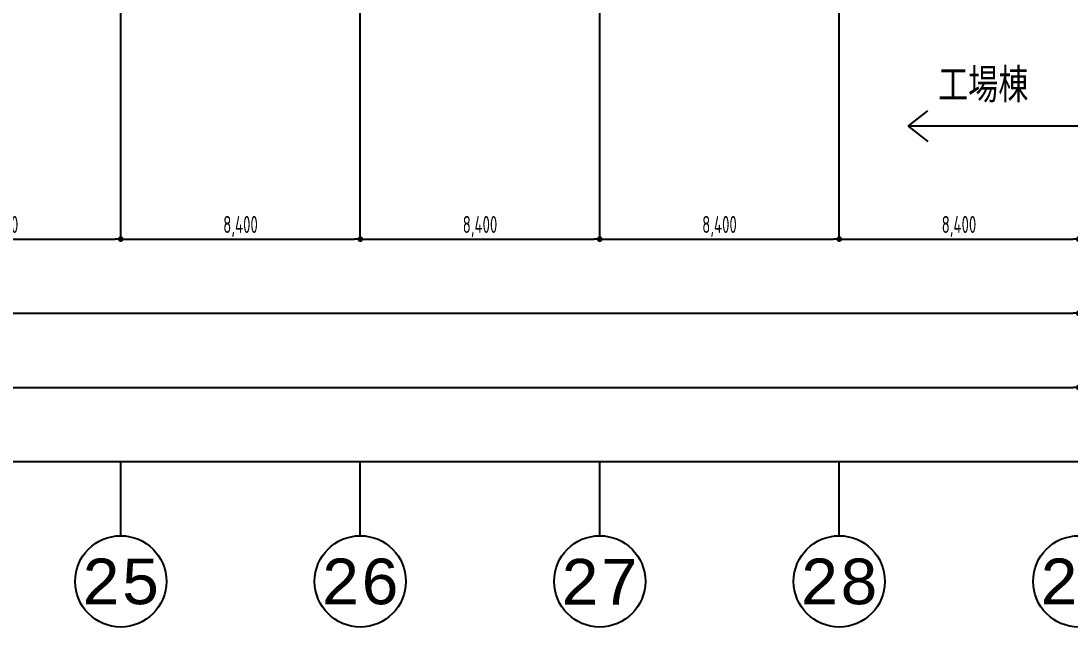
# Model space of a CAD drawing. Header units: millimetres. Extents: x -32710 to 654186, y -254124 to 420220.
# Drawn here: x 235700 to 272495, y 358700 to 379949 of the extents above; entities that cross this region are included whole.
import ezdxf
from ezdxf.enums import TextEntityAlignment as Align

# ---------------------------------------------------------------- set-up
doc = ezdxf.new("R2010")
doc.units = ezdxf.units.MM
doc.header["$LTSCALE"] = 1000
doc.linetypes.add('TPH12-SEC-@E$0$CENTERK5', pattern=[6.916, 6.667, -0.083, 0.083, -0.083])
for name, color, linetype in [('TPH12-SEC-@E$0$FLAG', 252, 'Continuous'), ('TPH12-SEC-@E$0$H-SIN', 252, 'TPH12-SEC-@E$0$CENTERK5'), ('TPH12-SEC-@E$0$SIN-M', 252, 'Continuous'), ('TPH12-SEC-@E$0$TEXT', 252, 'Continuous'), ('TPH12-SEC-@E$0$TEXT2', 252, 'Continuous')]:
    doc.layers.add(name, color=color, linetype=linetype)
doc.styles.add('TPH12-SEC-@E$0$ATS', font='monotxt', dxfattribs={"bigfont": 'BIGFONT'})
doc.styles.add('TPH12-SEC-@E$0$dim-txt', font='isocp.shx', dxfattribs={"width": 0.7, "bigfont": 'chineset.shx'})
doc.styles.add('TPH12-SEC-@E$0$roms', font='romans.shx', dxfattribs={"bigfont": 'bigfont.shx'})
doc.dimstyles.new('TPH12-SEC-@E$0$ARCH-dim-2000', dxfattribs={"dimscale": 2000, "dimtxt": 0.3, "dimasz": 0.1, "dimexe": 0.1, "dimexo": 0.1, "dimgap": 0.05, "dimtad": 1, "dimdec": 0, "dimrnd": 0.1, "dimdsep": 46, "dimlunit": 6, "dimtxsty": 'TPH12-SEC-@E$0$dim-txt', "dimblk": 'TPH12-SEC-@E$0$_Dot', "dimblk1": 'TPH12-SEC-@E$0$_Origin', "dimblk2": 'TPH12-SEC-@E$0$_Origin', "dimcen": 2, "dimclrd": 256, "dimclre": 256, "dimclrt": 256, "dimadec": 0, "dimazin": 0, "dimtfac": 1, "dimtdec": 1, "dimtix": 1, "dimtmove": 2, "dimatfit": 3, "dimldrblk": 'TPH12-SEC-@E$0$_Origin', "dimfxl": 1, "dimtvp": 1, "dimtolj": 1, "dimarcsym": 0})

# ---------------------------------------------------------------- blocks, each defined once
blk = doc.blocks.new('TPH12-SEC-@E$0$_Dot')
at = {"color": 0, "linetype": 'ByBlock', "lineweight": -2}
blk.add_line((-0.5, 0), (-1, 0), dxfattribs=at)
at = {"color": 0, "linetype": 'ByBlock', "const_width": 0.5}
blk.add_lwpolyline([(-0.25, 0, 1), (0.25, 0, 1)], format="xyb", close=True, dxfattribs=at)
blk = doc.blocks.new('*D2598')
at = {"layer": 'DEFPOINTS', "color": 0, "transparency": 16777216}
for p in [(29200, 364500), (290800, 364500), (290800, 364500)]:
    blk.add_point(p, dxfattribs=at)
at = {"layer": 'TPH12-SEC-@E$0$SIN-M', "lineweight": -2, "transparency": 16777216}
blk.add_line((29400, 364500), (290600, 364500), dxfattribs=at)
at = {"layer": 'TPH12-SEC-@E$0$SIN-M', "lineweight": -2, "transparency": 16777216, "xscale": 200, "yscale": 200, "zscale": 200, "rotation": 180}
blk.add_blockref('TPH12-SEC-@E$0$_Dot', (29200, 364500), dxfattribs=at)
at = {"layer": 'TPH12-SEC-@E$0$SIN-M', "lineweight": -2, "transparency": 16777216, "xscale": 200, "yscale": 200, "zscale": 200}
blk.add_blockref('TPH12-SEC-@E$0$_Dot', (290800, 364500), dxfattribs=at)
at = {"layer": 'TPH12-SEC-@E$0$SIN-M', "transparency": 16777216, "insert": (160000, 364945), "char_height": 600, "attachment_point": 5, "style": 'TPH12-SEC-@E$0$dim-txt'}
blk.add_mtext('\\A1;261,600', dxfattribs=at)
blk = doc.blocks.new('TPH12-SEC-@E$0$_Origin')
at = {"color": 0, "linetype": 'ByBlock', "lineweight": -2}
blk.add_line((0, 0), (-1, 0), dxfattribs=at)
blk.add_circle((0, 0), 0.5, dxfattribs=at)
blk = doc.blocks.new('*D2581')
at = {"layer": 'DEFPOINTS', "color": 0, "transparency": 16777216}
for p in [(168400, 369700), (272800, 369700), (272800, 369700)]:
    blk.add_point(p, dxfattribs=at)
at = {"layer": 'TPH12-SEC-@E$0$SIN-M', "lineweight": -2, "transparency": 16777216}
blk.add_line((168600, 369700), (272600, 369700), dxfattribs=at)
at = {"layer": 'TPH12-SEC-@E$0$SIN-M', "lineweight": -2, "transparency": 16777216, "xscale": 200, "yscale": 200, "zscale": 200, "rotation": 180}
blk.add_blockref('TPH12-SEC-@E$0$_Dot', (168400, 369700), dxfattribs=at)
at = {"layer": 'TPH12-SEC-@E$0$SIN-M', "lineweight": -2, "transparency": 16777216, "xscale": 200, "yscale": 200, "zscale": 200}
blk.add_blockref('TPH12-SEC-@E$0$_Dot', (272800, 369700), dxfattribs=at)
at = {"layer": 'TPH12-SEC-@E$0$SIN-M', "transparency": 16777216, "insert": (220600, 370145), "char_height": 600, "attachment_point": 5, "style": 'TPH12-SEC-@E$0$dim-txt'}
blk.add_mtext('\\A1;104,400', dxfattribs=at)
blk = doc.blocks.new('*D2583')
at = {"layer": 'DEFPOINTS', "color": 0, "transparency": 16777216}
for p in [(47200, 367100), (272800, 367100), (272800, 367100)]:
    blk.add_point(p, dxfattribs=at)
at = {"layer": 'TPH12-SEC-@E$0$SIN-M', "lineweight": -2, "transparency": 16777216}
blk.add_line((47400, 367100), (272600, 367100), dxfattribs=at)
at = {"layer": 'TPH12-SEC-@E$0$SIN-M', "lineweight": -2, "transparency": 16777216, "xscale": 200, "yscale": 200, "zscale": 200, "rotation": 180}
blk.add_blockref('TPH12-SEC-@E$0$_Dot', (47200, 367100), dxfattribs=at)
at = {"layer": 'TPH12-SEC-@E$0$SIN-M', "lineweight": -2, "transparency": 16777216, "xscale": 200, "yscale": 200, "zscale": 200}
blk.add_blockref('TPH12-SEC-@E$0$_Dot', (272800, 367100), dxfattribs=at)
at = {"layer": 'TPH12-SEC-@E$0$SIN-M', "transparency": 16777216, "insert": (160000, 367545), "char_height": 600, "attachment_point": 5, "style": 'TPH12-SEC-@E$0$dim-txt'}
blk.add_mtext('\\A1;225,600', dxfattribs=at)
blk = doc.blocks.new('*D2568')
at = {"layer": 'DEFPOINTS', "color": 0, "transparency": 16777216}
for p in [(230800, 372300), (239200, 372300), (239200, 372300)]:
    blk.add_point(p, dxfattribs=at)
at = {"layer": 'TPH12-SEC-@E$0$SIN-M', "lineweight": -2, "transparency": 16777216}
blk.add_line((231000, 372300), (239000, 372300), dxfattribs=at)
at = {"layer": 'TPH12-SEC-@E$0$SIN-M', "lineweight": -2, "transparency": 16777216, "xscale": 200, "yscale": 200, "zscale": 200, "rotation": 180}
blk.add_blockref('TPH12-SEC-@E$0$_Dot', (230800, 372300), dxfattribs=at)
at = {"layer": 'TPH12-SEC-@E$0$SIN-M', "lineweight": -2, "transparency": 16777216, "xscale": 200, "yscale": 200, "zscale": 200}
blk.add_blockref('TPH12-SEC-@E$0$_Dot', (239200, 372300), dxfattribs=at)
at = {"layer": 'TPH12-SEC-@E$0$SIN-M', "transparency": 16777216, "insert": (235000, 372745), "char_height": 600, "attachment_point": 5, "style": 'TPH12-SEC-@E$0$dim-txt'}
blk.add_mtext('\\A1;8,400', dxfattribs=at)
blk = doc.blocks.new('*D2569')
at = {"layer": 'DEFPOINTS', "color": 0, "transparency": 16777216}
for p in [(239200, 372300), (247600, 372300), (247600, 372300)]:
    blk.add_point(p, dxfattribs=at)
at = {"layer": 'TPH12-SEC-@E$0$SIN-M', "lineweight": -2, "transparency": 16777216}
blk.add_line((239400, 372300), (247400, 372300), dxfattribs=at)
at = {"layer": 'TPH12-SEC-@E$0$SIN-M', "lineweight": -2, "transparency": 16777216, "xscale": 200, "yscale": 200, "zscale": 200, "rotation": 180}
blk.add_blockref('TPH12-SEC-@E$0$_Dot', (239200, 372300), dxfattribs=at)
at = {"layer": 'TPH12-SEC-@E$0$SIN-M', "lineweight": -2, "transparency": 16777216, "xscale": 200, "yscale": 200, "zscale": 200}
blk.add_blockref('TPH12-SEC-@E$0$_Dot', (247600, 372300), dxfattribs=at)
at = {"layer": 'TPH12-SEC-@E$0$SIN-M', "transparency": 16777216, "insert": (243400, 372745), "char_height": 600, "attachment_point": 5, "style": 'TPH12-SEC-@E$0$dim-txt'}
blk.add_mtext('\\A1;8,400', dxfattribs=at)
blk = doc.blocks.new('*D2570')
at = {"layer": 'DEFPOINTS', "color": 0, "transparency": 16777216}
for p in [(247600, 372300), (256000, 372300), (256000, 372300)]:
    blk.add_point(p, dxfattribs=at)
at = {"layer": 'TPH12-SEC-@E$0$SIN-M', "lineweight": -2, "transparency": 16777216}
blk.add_line((247800, 372300), (255800, 372300), dxfattribs=at)
at = {"layer": 'TPH12-SEC-@E$0$SIN-M', "lineweight": -2, "transparency": 16777216, "xscale": 200, "yscale": 200, "zscale": 200, "rotation": 180}
blk.add_blockref('TPH12-SEC-@E$0$_Dot', (247600, 372300), dxfattribs=at)
at = {"layer": 'TPH12-SEC-@E$0$SIN-M', "lineweight": -2, "transparency": 16777216, "xscale": 200, "yscale": 200, "zscale": 200}
blk.add_blockref('TPH12-SEC-@E$0$_Dot', (256000, 372300), dxfattribs=at)
at = {"layer": 'TPH12-SEC-@E$0$SIN-M', "transparency": 16777216, "insert": (251800, 372745), "char_height": 600, "attachment_point": 5, "style": 'TPH12-SEC-@E$0$dim-txt'}
blk.add_mtext('\\A1;8,400', dxfattribs=at)
blk = doc.blocks.new('*D2571')
at = {"layer": 'DEFPOINTS', "color": 0, "transparency": 16777216}
for p in [(256000, 372300), (264400, 372300), (264400, 372300)]:
    blk.add_point(p, dxfattribs=at)
at = {"layer": 'TPH12-SEC-@E$0$SIN-M', "lineweight": -2, "transparency": 16777216}
blk.add_line((256200, 372300), (264200, 372300), dxfattribs=at)
at = {"layer": 'TPH12-SEC-@E$0$SIN-M', "lineweight": -2, "transparency": 16777216, "xscale": 200, "yscale": 200, "zscale": 200, "rotation": 180}
blk.add_blockref('TPH12-SEC-@E$0$_Dot', (256000, 372300), dxfattribs=at)
at = {"layer": 'TPH12-SEC-@E$0$SIN-M', "lineweight": -2, "transparency": 16777216, "xscale": 200, "yscale": 200, "zscale": 200}
blk.add_blockref('TPH12-SEC-@E$0$_Dot', (264400, 372300), dxfattribs=at)
at = {"layer": 'TPH12-SEC-@E$0$SIN-M', "transparency": 16777216, "insert": (260200, 372745), "char_height": 600, "attachment_point": 5, "style": 'TPH12-SEC-@E$0$dim-txt'}
blk.add_mtext('\\A1;8,400', dxfattribs=at)
blk = doc.blocks.new('*D2572')
at = {"layer": 'DEFPOINTS', "color": 0, "transparency": 16777216}
for p in [(264400, 372300), (272800, 372300), (272800, 372300)]:
    blk.add_point(p, dxfattribs=at)
at = {"layer": 'TPH12-SEC-@E$0$SIN-M', "lineweight": -2, "transparency": 16777216}
blk.add_line((264600, 372300), (272600, 372300), dxfattribs=at)
at = {"layer": 'TPH12-SEC-@E$0$SIN-M', "lineweight": -2, "transparency": 16777216, "xscale": 200, "yscale": 200, "zscale": 200, "rotation": 180}
blk.add_blockref('TPH12-SEC-@E$0$_Dot', (264400, 372300), dxfattribs=at)
at = {"layer": 'TPH12-SEC-@E$0$SIN-M', "lineweight": -2, "transparency": 16777216, "xscale": 200, "yscale": 200, "zscale": 200}
blk.add_blockref('TPH12-SEC-@E$0$_Dot', (272800, 372300), dxfattribs=at)
at = {"layer": 'TPH12-SEC-@E$0$SIN-M', "transparency": 16777216, "insert": (268600, 372745), "char_height": 600, "attachment_point": 5, "style": 'TPH12-SEC-@E$0$dim-txt'}
blk.add_mtext('\\A1;8,400', dxfattribs=at)
blk = doc.blocks.new('TPH12-SEC-@E')
at = {"layer": 'TPH12-SEC-@E$0$FLAG'}
for p, q in [((239200, 361900), (239200, 364500)), ((247600, 361900), (247600, 364500)), ((256000, 361900), (256000, 364500)), ((264400, 361900), (264400, 364500))]:
    blk.add_line(p, q, dxfattribs=at)
for centre in [(239200, 360300), (247600, 360300), (256000, 360300), (264400, 360300), (272800, 360300)]:
    blk.add_circle(centre, 1600, dxfattribs=at)
at = {"layer": 'TPH12-SEC-@E$0$H-SIN'}
for p, q in [((239200, 377500), (239200, 414000)), ((247600, 377500), (247600, 414000)), ((256000, 377500), (256000, 414000)), ((264400, 377500), (264400, 414000))]:
    blk.add_line(p, q, dxfattribs=at)
at = {"layer": 'TPH12-SEC-@E$0$SIN-M'}
for p, q in [((239200, 372300), (239200, 377500)), ((247600, 372300), (247600, 377500)), ((256000, 372300), (256000, 377500)), ((264400, 372300), (264400, 377500))]:
    blk.add_line(p, q, dxfattribs=at)
at = {"layer": 'TPH12-SEC-@E$0$TEXT'}
for p, q in [((266812.6, 376259), (267502.6, 376796)), ((278787.4, 376259), (266812.6, 376259)), ((266812.6, 376259), (267502.6, 375722))]:
    blk.add_line(p, q, dxfattribs=at)
at = {"layer": 'TPH12-SEC-@E$0$FLAG', "style": 'TPH12-SEC-@E$0$ATS'}
for s, p in [('25', (239200, 360300)), ('26', (247600, 360300)), ('27', (256000, 360300)), ('28', (264400, 360300)), ('29', (272800, 360300))]:
    blk.add_text(s, height=1600, dxfattribs=at).set_placement(p, align=Align.MIDDLE)
at = {"layer": 'TPH12-SEC-@E$0$TEXT2', "style": 'TPH12-SEC-@E$0$roms', "width": 0.8}
blk.add_text('工場棟', height=1200, dxfattribs=at).set_placement((269450.9, 377693.2), align=Align.MIDDLE_CENTER)
at = {"layer": 'TPH12-SEC-@E$0$SIN-M'}
for base, p1, p2, picture, middle in [((239200, 372300), (230800, 372300), (239200, 372300), '*D2568', (235000, 372745)), ((247600, 372300), (239200, 372300), (247600, 372300), '*D2569', (243400, 372745)), ((256000, 372300), (247600, 372300), (256000, 372300), '*D2570', (251800, 372745)), ((264400, 372300), (256000, 372300), (264400, 372300), '*D2571', (260200, 372745)), ((272800, 372300), (264400, 372300), (272800, 372300), '*D2572', (268600, 372745)), ((272800, 369700), (168400, 369700), (272800, 369700), '*D2581', (220600, 370145)), ((272800, 367100), (47200, 367100), (272800, 367100), '*D2583', (160000, 367545.1)), ((290800, 364500), (29200, 364500), (290800, 364500), '*D2598', (160000, 364945.1))]:
    dim = blk.add_linear_dim(base=base, p1=p1, p2=p2, dimstyle='TPH12-SEC-@E$0$ARCH-dim-2000', dxfattribs=at)
    dim.commit()
    dim.dimension.update_dxf_attribs({"geometry": picture, "text_midpoint": middle})

msp = doc.modelspace()

# ---------------------------------------------------------------- block references
msp.add_blockref('TPH12-SEC-@E', (0, 0))

doc.saveas('drawing.dxf')
